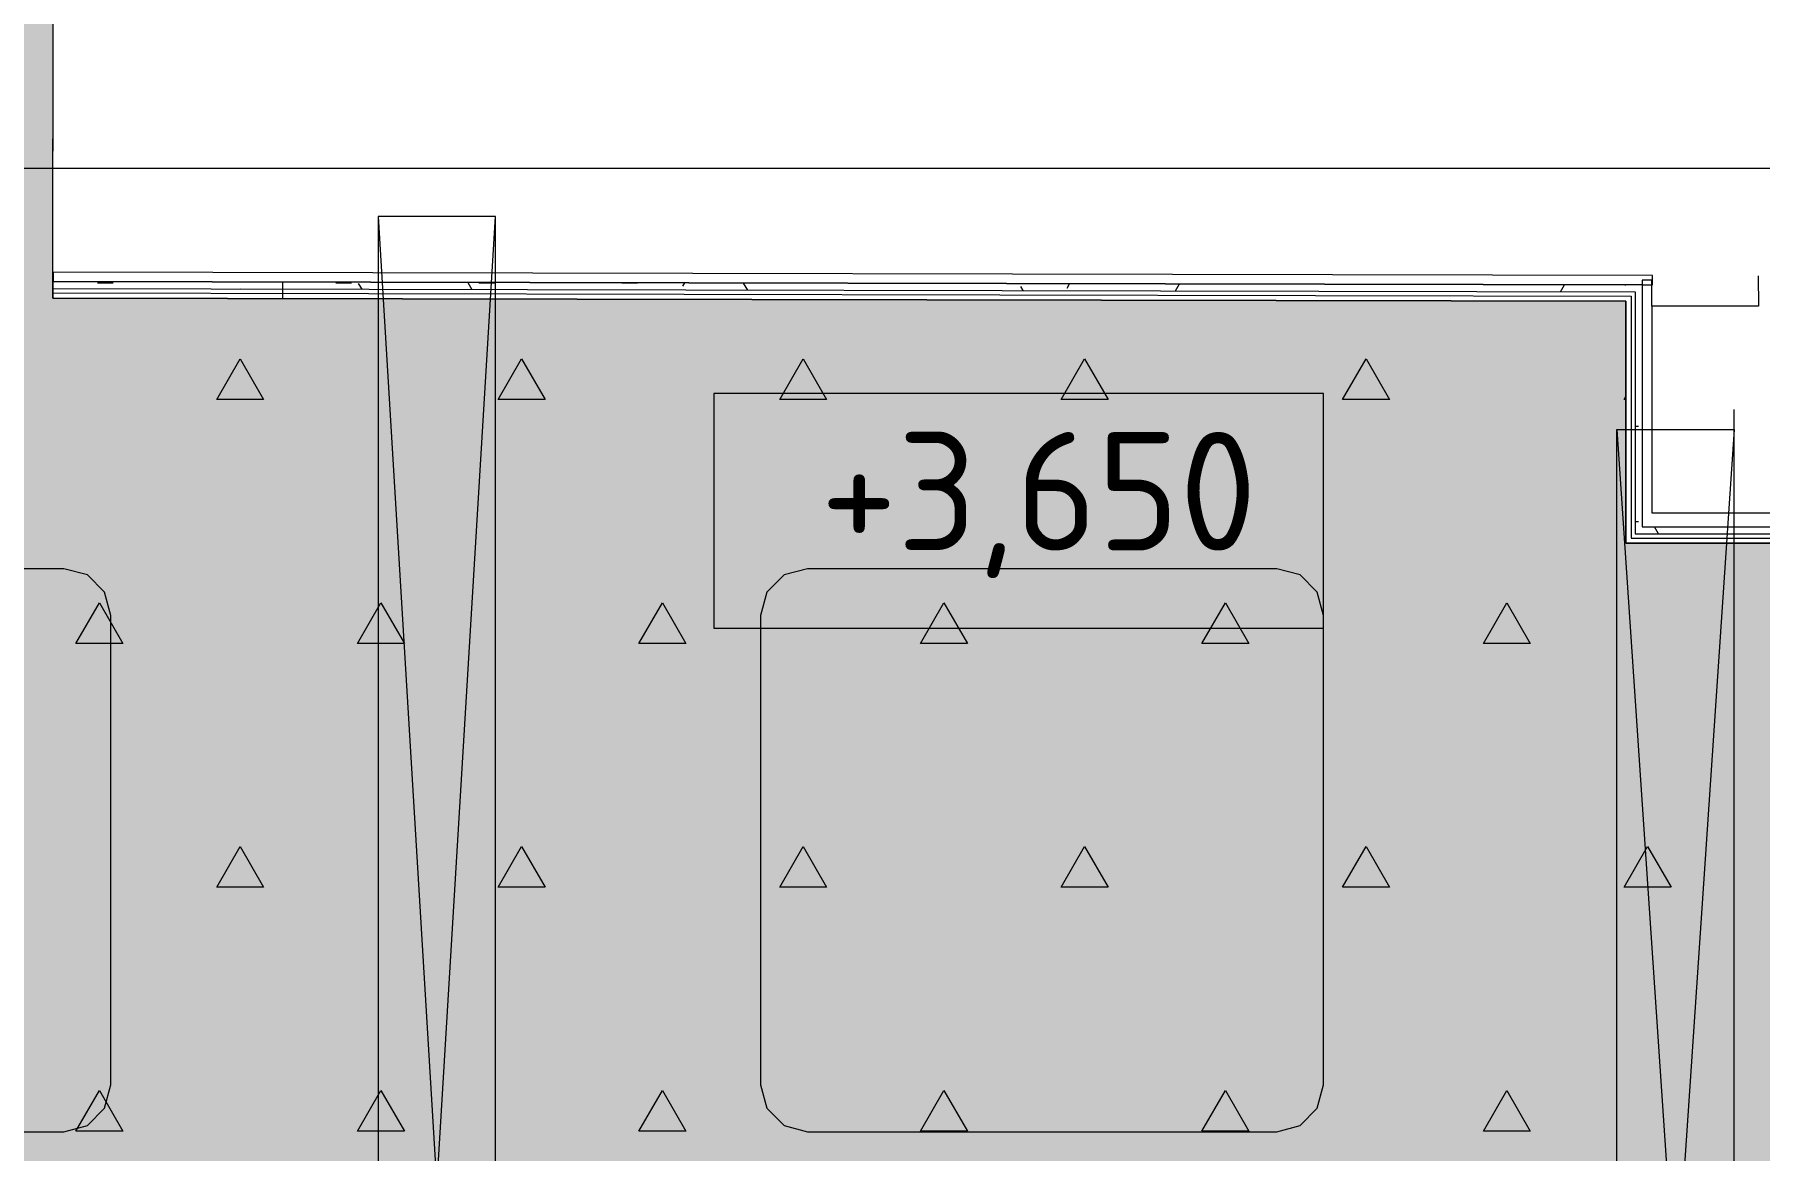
# Model space of a CAD drawing. Header units: millimetres. Extents: x -13069 to 207500, y -71366 to 56785.
# Drawn here: x 153488 to 157165, y 12830 to 15208 of the extents above; entities that cross this region are included whole.
import ezdxf

# ---------------------------------------------------------------- set-up
doc = ezdxf.new("R2010")
doc.units = ezdxf.units.MM
for name, color, linetype in [('PDF _Подложка без мебели', 7, 'Continuous'), ('PDF _потолки - панели', 7, 'Continuous'), ('PDF _Текст', 7, 'Continuous')]:
    doc.layers.add(name, color=color, linetype=linetype)
doc.layers.add('PDF _Потолки', color=7, linetype='Continuous', lineweight=5, true_color=0x535353)
doc.layers.add('PDF _Ригели', color=7, linetype='Continuous', true_color=0x959595)
doc.styles.add('PDF GOST Common', font='GOST_Common.ttf')

msp = doc.modelspace()

# ---------------------------------------------------------------- hatches: boundary and pattern name
at = {"layer": 'PDF _Потолки', "true_color": 0xffffff, "transparency": 33554559}
msp.add_hatch(color=7, dxfattribs=at).paths.add_polyline_path([(119128.221, 14242.141), (121251.121, 14242.141), (126067.622, 14242.141), (126067.622, 13946.441), (126557.621, 13946.441), (126557.621, 14207.144), (129642.823, 14207.144), (129642.823, 14690.042), (133288.121, 14687.841), (133288.023, 15333.041), (132857.121, 15334.042), (132856.822, 19369.543), (135145.723, 19346.142), (135145.723, 15309.042), (134988.023, 15309.442), (134988.023, 14684.341), (151828.019, 14650.143), (151829.222, 15275.143), (151547.02, 15275.741), (151547.02, 19362.341), (153628.324, 19362.341), (153628.324, 15271.441), (153528.221, 15271.643), (153527.024, 14646.041), (156880.424, 14639.843), (156880.424, 14124.041), (160431.12, 14124.041), (160431.12, 13922.341), (160893.119, 13922.341), (160893.119, 14198.043), (165522.02, 14198.043), (165522.02, 14629.043), (167312.022, 14629.043), (167312.022, 14265.341), (167721.025, 14265.341), (167731.523, 10817.843), (166409.52, 10817.843), (166409.52, 10576.342), (160953.819, 10576.342), (160953.819, 11076.141), (160431.12, 11076.141), (159023.222, 11076.141), (159023.222, 10848.541), (146474.62, 10848.541), (140432.121, 10848.541), (126576.121, 10848.541), (126576.121, 11069.042), (126086.521, 11069.042), (126086.521, 10573.541), (119128.221, 10573.541)])
at = {"layer": 'PDF _потолки - панели', "true_color": 0x7fbbd8, "transparency": 33554559}
msp.add_hatch(color=143, dxfattribs=at).paths.add_polyline_path([(152550.92, 12869.842), (152500.92, 12883.242), (152464.323, 12919.842), (152450.92, 12969.842), (152450.92, 13969.842), (152464.323, 14019.842), (152500.92, 14056.442), (152550.92, 14069.842), (153550.92, 14069.842), (153600.92, 14056.442), (153637.522, 14019.842), (153650.92, 13969.842), (153650.92, 12969.842), (153637.522, 12919.842), (153600.92, 12883.242), (153550.92, 12869.842)])
at = {"layer": 'PDF _потолки - панели', "true_color": 0x7b6544, "transparency": 33554559}
msp.add_hatch(color=37, dxfattribs=at).paths.add_polyline_path([(155136.021, 12869.842), (155086.021, 12883.242), (155049.424, 12919.842), (155036.021, 12969.842), (155036.021, 13969.842), (155049.424, 14019.842), (155086.021, 14056.442), (155136.021, 14069.842), (156136.021, 14069.842), (156186.021, 14056.442), (156222.624, 14019.842), (156236.021, 13969.842), (156236.021, 12969.842), (156222.624, 12919.842), (156186.021, 12883.242), (156136.021, 12869.842)])
at = {"layer": 'PDF _потолки - панели', "transparency": 33554559}
msp.add_hatch(color=256, dxfattribs=at).paths.add_polyline_path([(155136.021, 12869.842), (155086.021, 12883.242), (155049.424, 12919.842), (155036.021, 12969.842), (155036.021, 13969.842), (155049.424, 14019.842), (155086.021, 14056.442), (155136.021, 14069.842), (156136.021, 14069.842), (156186.021, 14056.442), (156222.624, 14019.842), (156236.021, 13969.842), (156236.021, 12969.842), (156222.624, 12919.842), (156186.021, 12883.242), (156136.021, 12869.842)])

# ---------------------------------------------------------------- linework, layer by layer
at = {"layer": 'PDF _Подложка без мебели', "lineweight": 18}
for points in [[(153528.123, 14701.641), (153528.019, 14681.643), (156915.422, 14674.743), (156937.12, 14674.743), (156937.12, 14694.741), (153527.122, 14701.641), (153528.221, 15271.643), (157154.02, 15264.343), (157055.32, 22111.444), (157092.619, 19522.341), (157072.624, 19522.042), (157035.319, 22111.141), (157055.32, 22111.444), (157625.224, 22119.644), (157733.323, 14629.043), (158011.619, 14629.043), (158020.524, 14629.043), (158020.524, 14299.041)], [(156915.422, 14674.743), (153528.019, 14681.643), (153527.525, 14681.643), (153527.525, 14646.643), (156880.424, 14639.843), (156880.424, 14124.041), (158011.619, 14124.041), (158011.619, 14189.044)], [(153656.224, 14678.341), (153622.624, 14678.341)], [(154017.021, 14680.642), (154017.021, 14645.642)], [(154164.219, 14678.341), (154130.619, 14678.341)], [(154178.422, 14677.743), (154185.624, 14665.341)], [(154411.823, 14679.839), (154420.524, 14664.843)], [(154469.023, 14678.341), (154435.423, 14678.341)], [(154773.82, 14678.341), (154740.22, 14678.341)], [(154870.219, 14671.643), (154874.398, 14678.897)], [(154999.119, 14678.643), (155007.823, 14663.641)], [(155589.921, 14671.441), (155595.024, 14662.441)], [(155689.323, 14667.941), (155694.716, 14677.228)], [(155920.42, 14661.843), (155929.02, 14676.742)], [(156740.721, 14660.144), (156749.285, 14675.081)], [(156878.435, 14674.818), (156879.319, 14673.342)], [(156935.423, 14629.043), (156935.423, 14684.741), (156915.422, 14684.741), (156915.422, 14159.042), (158011.619, 14159.042)], [(157162.321, 14694.241), (157163.224, 14629.043), (156935.423, 14629.043), (156935.423, 14189.044), (158011.619, 14189.044), (158011.619, 14259.042), (158011.619, 14299.041), (158011.619, 14629.043), (158011.619, 14682.043), (157774.223, 14682.043), (157774.223, 14649.041)], [(153527.525, 14666.641), (156900.419, 14659.841), (156900.419, 14144.042), (158011.619, 14144.042)], [(153527.525, 14657.641), (156891.423, 14650.842), (156891.423, 14135.043), (158011.619, 14135.043)], [(153928.324, 14665.841), (153929.02, 14667.141)], [(156900.419, 14373.541), (156907.42, 14373.541)], [(156900.419, 14170.342), (156907.42, 14170.342)], [(156950.224, 14144.042), (156941.624, 14159.042)]]:
    msp.add_lwpolyline(points, dxfattribs=at)
msp.add_lwpolyline([(107330.522, 14923.342, -0.41418881), (106930.522, 14523.342, -0.41428191), (106530.522, 14923.342, -0.4142791), (106930.522, 15323.342, -0.414186), (107330.522, 14923.342), (174981.919, 14923.342)], format="xyb", dxfattribs=at)
at = {"layer": 'PDF _Потолки', "color": 7, "lineweight": 13}
for points in [[(160893.119, 13922.341), (160431.12, 13922.341), (160431.12, 14124.041), (156880.424, 14124.041), (156880.424, 14639.843), (153527.024, 14646.041), (153528.221, 15271.643), (153628.324, 15271.441), (153628.324, 19362.341), (151547.02, 19362.341), (151547.02, 15275.741), (151829.222, 15275.143), (151828.019, 14650.143), (134988.121, 14684.341), (134988.023, 15309.341), (135145.723, 15309.042), (135145.723, 19346.142), (132856.822, 19369.543), (132857.121, 15334.042), (133288.023, 15333.041), (133288.121, 14687.841), (129642.823, 14690.042)], [(156880.424, 14430.343), (156876.622, 14430.343), (156880.424, 14436.843)]]:
    msp.add_lwpolyline(points, dxfattribs=at)
for points in [[(153976.622, 14430.343), (153876.622, 14430.343), (153926.622, 14516.943)], [(154576.622, 14430.343), (154476.622, 14430.343), (154526.622, 14516.943)], [(155176.622, 14430.343), (155076.622, 14430.343), (155126.622, 14516.943)], [(155776.622, 14430.343), (155676.622, 14430.343), (155726.622, 14516.943)], [(156376.622, 14430.343), (156276.622, 14430.343), (156326.622, 14516.943)], [(153676.622, 13910.641), (153576.622, 13910.641), (153626.622, 13997.241)], [(154276.622, 13910.641), (154176.622, 13910.641), (154226.622, 13997.241)], [(154876.622, 13910.641), (154776.622, 13910.641), (154826.622, 13997.241)], [(155476.622, 13910.641), (155376.622, 13910.641), (155426.622, 13997.241)], [(156076.622, 13910.641), (155976.622, 13910.641), (156026.622, 13997.241)], [(156676.622, 13910.641), (156576.622, 13910.641), (156626.622, 13997.241)], [(153976.622, 13391.043), (153876.622, 13391.043), (153926.622, 13477.642)], [(154576.622, 13391.043), (154476.622, 13391.043), (154526.622, 13477.642)], [(155176.622, 13391.043), (155076.622, 13391.043), (155126.622, 13477.642)], [(155776.622, 13391.043), (155676.622, 13391.043), (155726.622, 13477.642)], [(156376.622, 13391.043), (156276.622, 13391.043), (156326.622, 13477.642)], [(156976.622, 13391.043), (156876.622, 13391.043), (156926.622, 13477.642)], [(153676.622, 12871.441), (153576.622, 12871.441), (153626.622, 12958.041)], [(154276.622, 12871.441), (154176.622, 12871.441), (154226.622, 12958.041)], [(154876.622, 12871.441), (154776.622, 12871.441), (154826.622, 12958.041)], [(155476.622, 12871.441), (155376.622, 12871.441), (155426.622, 12958.041)], [(156076.622, 12871.441), (155976.622, 12871.441), (156026.622, 12958.041)], [(156676.622, 12871.441), (156576.622, 12871.441), (156626.622, 12958.041)]]:
    msp.add_lwpolyline(points, close=True, dxfattribs=at)
at = {"layer": 'PDF _потолки - панели', "lineweight": 20}
for points in [[(152550.92, 12869.842), (153550.92, 12869.842), (153600.92, 12883.242), (153637.522, 12919.842), (153650.92, 12969.842), (153650.92, 13969.842), (153637.522, 14019.842), (153600.92, 14056.442), (153550.92, 14069.842), (152550.92, 14069.842), (152500.92, 14056.442), (152464.323, 14019.842), (152450.92, 13969.842), (152450.92, 12969.842), (152464.323, 12919.842), (152500.92, 12883.242)], [(155136.021, 12869.842), (156136.021, 12869.842), (156186.021, 12883.242), (156222.624, 12919.842), (156236.021, 12969.842), (156236.021, 13969.842), (156222.624, 14019.842), (156186.021, 14056.442), (156136.021, 14069.842), (155136.021, 14069.842), (155086.021, 14056.442), (155049.424, 14019.842), (155036.021, 13969.842), (155036.021, 12969.842), (155049.424, 12919.842), (155086.021, 12883.242)]]:
    msp.add_lwpolyline(points, close=True, dxfattribs=at)
at = {"layer": 'PDF _Ригели', "color": 7, "lineweight": 18}
msp.add_lwpolyline([(108736.521, 14923.342), (174981.919, 14923.342)], dxfattribs=at)
at = {"layer": 'PDF _Ригели', "lineweight": 18}
for points in [[(154220.921, 14820.242), (154220.921, 10680.242), (154470.921, 10680.242), (154470.921, 14820.242)], [(156236.021, 13943.243), (156236.021, 14443.243), (154936.021, 14443.243), (154936.021, 13943.243)]]:
    msp.add_lwpolyline(points, close=True, dxfattribs=at)
for points in [[(154220.921, 14820.242), (154470.921, 10680.242)], [(154220.921, 10680.242), (154470.921, 14820.242)], [(157110.923, 14189.044), (157110.923, 14409.042)], [(156860.923, 14366.241), (157110.923, 14366.241), (156860.923, 10663.543), (156860.923, 14366.241), (157110.923, 10663.543)], [(156860.923, 10663.543), (157110.923, 10663.543), (157110.923, 14366.241)], [(155361.521, 13943.243), (155586.021, 13943.243)]]:
    msp.add_lwpolyline(points, dxfattribs=at)

# ---------------------------------------------------------------- texts
at = {"layer": 'PDF _Текст', "color": 252, "true_color": 0x959595, "insert": (155163.322, 14205.498), "char_height": 252.5097, "attachment_point": 4, "style": 'PDF GOST Common'}
msp.add_mtext('+3,650', dxfattribs=at)

doc.saveas('drawing.dxf')
